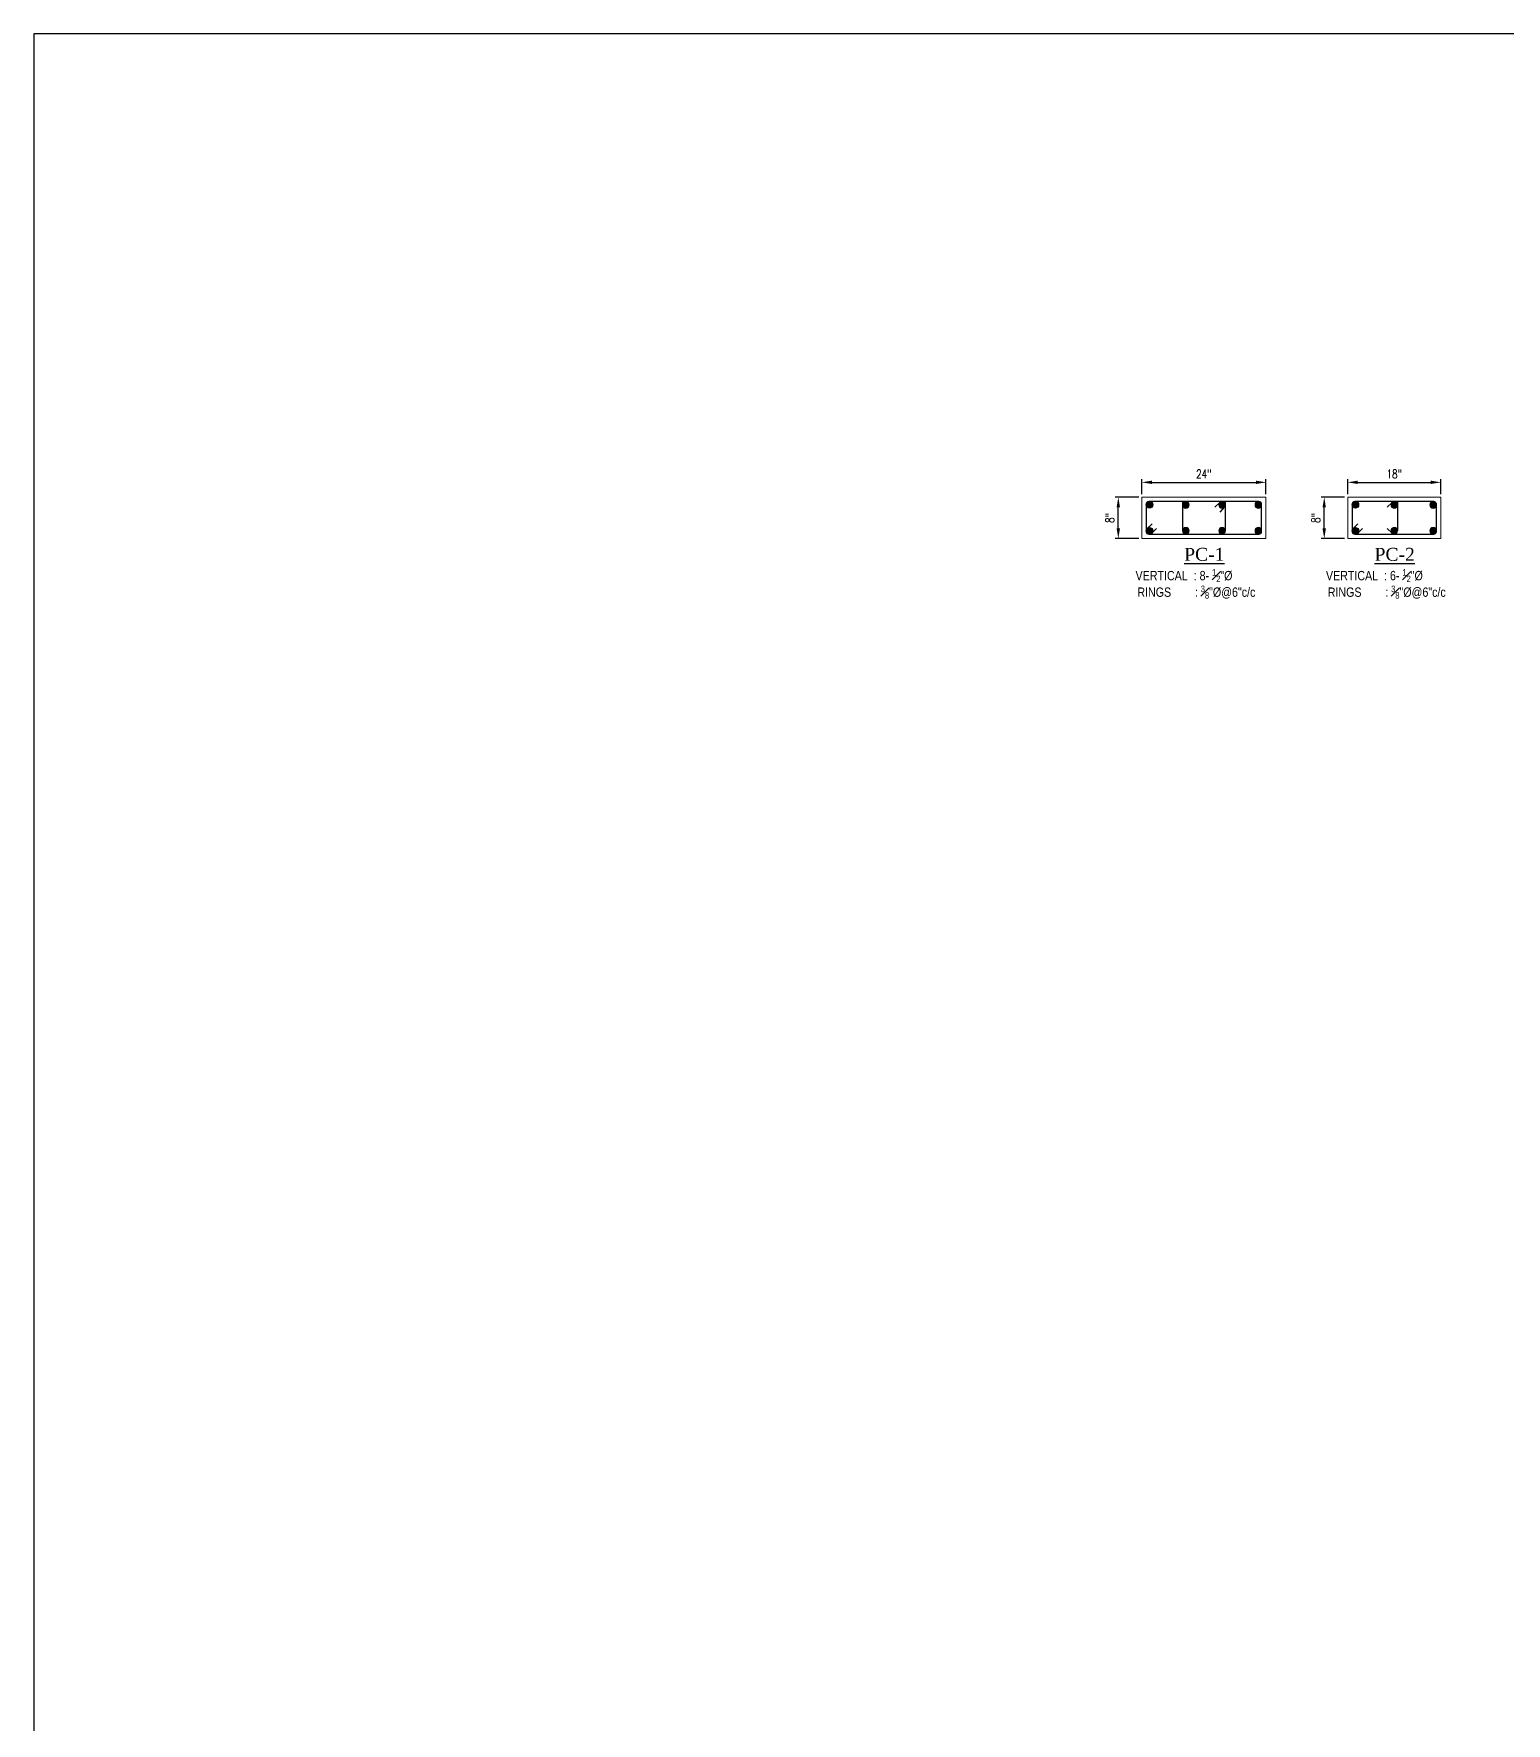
# Model space of a CAD drawing. Extents: x 645203 to 647955, y -185618 to -184623.
# Drawn here: x 645203.3 to 645487.8, y -185079.6 to -184753.2 of the extents above; entities that cross this region are included whole.
import ezdxf

# ---------------------------------------------------------------- set-up
doc = ezdxf.new("R2010")
doc.units = 0
doc.header["$LTSCALE"] = 20
doc.header["$MEASUREMENT"] = 0
doc.header["$PDMODE"] = 32
doc.layers.get('DEFPOINTS').update_dxf_attribs({"linetype": 'CONTINUOUS'})
for name, color, linetype in [('axis', 8, 'CONTINUOUS'), ('BOT-STEEL', 6, 'CONTINUOUS'), ('DIM', 1, 'CONTINUOUS'), ('S-BLOWUP COLUMN', 4, 'CONTINUOUS')]:
    doc.layers.add(name, color=color, linetype=linetype)
doc.layers.add('Layer1', color=3, linetype='CONTINUOUS', lineweight=9)
doc.layers.add('Text', color=11, linetype='CONTINUOUS', lineweight=5)
doc.styles.add('3-8', font='ARIALN.TTF', dxfattribs={"height": 2.5})
doc.styles.add('rizwan', font='romans.shx', dxfattribs={"width": 0.75})
doc.styles.add('ROMANTIC', font='romantic.ttf')
doc.dimstyles.new('STYLE-64', dxfattribs={"dimscale": 64, "dimtxt": 0.09375, "dimasz": 0.09375, "dimexe": 0.0625, "dimexo": 0.0625, "dimgap": 0.03125, "dimtad": 1, "dimzin": 3, "dimdsep": 46, "dimlunit": 4, "dimtxsty": 'rizwan', "dimcen": 0.125, "dimdle": 4, "dimclrd": 1, "dimclre": 1, "dimclrt": 2, "dimadec": 0, "dimazin": 0, "dimtfac": 0.5, "dimtix": 1, "dimtmove": 2, "dimatfit": 3, "dimfxl": 0, "dimfrac": 1, "dimtolj": 1, "dimtzin": 3, "dimarcsym": 0})

# ---------------------------------------------------------------- blocks, each defined once
blk = doc.blocks.new('*D111')
at = {"layer": 'DEFPOINTS', "color": 0, "ltscale": 1.5, "transparency": 16777216}
for p in [(645475.19, -184839.86), (645457.19, -184842.73), (645475.19, -184842.73)]:
    blk.add_point(p, dxfattribs=at)
at = {"layer": 'DIM', "color": 1, "lineweight": -2, "ltscale": 1.5, "transparency": 16777216}
for p, q in [((645457.19, -184842.13), (645457.19, -184839.26)), ((645459.15, -184839.86), (645473.24, -184839.86)), ((645475.19, -184842.13), (645475.19, -184839.26))]:
    blk.add_line(p, q, dxfattribs=at)
at = {"layer": 'DIM', "color": 1, "ltscale": 1.5, "transparency": 16777216}
for points in [[(645459.15, -184839.53), (645459.15, -184840.18), (645457.19, -184839.86)], [(645473.24, -184839.53), (645473.24, -184840.18), (645475.19, -184839.86)]]:
    blk.add_solid(points, dxfattribs=at)
at = {"layer": 'DIM', "color": 2, "ltscale": 1.5, "transparency": 16777216, "insert": (645466.19, -184838.24), "char_height": 1.667, "attachment_point": 5, "style": 'rizwan'}
blk.add_mtext('\\A1;18"', dxfattribs=at)
blk = doc.blocks.new('A$C76BB0DB5')
at = {"layer": 'BOT-STEEL', "ltscale": 0.05}
h = blk.add_hatch(color=256, dxfattribs=at)
h.dxf.hatch_style = 1
h.paths.add_polyline_path([(-0.75, 0, 1), (0.75, 0, 1)])
blk.add_circle((0, 0), 0.75, dxfattribs=at)
blk = doc.blocks.new('*D112')
at = {"layer": 'DEFPOINTS', "color": 0, "ltscale": 1.5, "transparency": 16777216}
for p in [(645452.66, -184842.73), (645457.19, -184842.73), (645457.19, -184850.73)]:
    blk.add_point(p, dxfattribs=at)
at = {"layer": 'DIM', "color": 1, "lineweight": -2, "ltscale": 1.5, "transparency": 16777216}
for p, q in [((645456.59, -184842.73), (645452.06, -184842.73)), ((645452.66, -184848.77), (645452.66, -184844.68)), ((645456.59, -184850.73), (645452.06, -184850.73))]:
    blk.add_line(p, q, dxfattribs=at)
at = {"layer": 'DIM', "color": 1, "ltscale": 1.5, "transparency": 16777216}
for points in [[(645452.33, -184844.68), (645452.98, -184844.68), (645452.66, -184842.73)], [(645452.33, -184848.77), (645452.98, -184848.77), (645452.66, -184850.73)]]:
    blk.add_solid(points, dxfattribs=at)
at = {"layer": 'DIM', "color": 2, "ltscale": 1.5, "transparency": 16777216, "insert": (645451.04, -184846.73), "char_height": 1.667, "attachment_point": 5, "rotation": 90, "style": 'rizwan'}
blk.add_mtext('\\A1;8"', dxfattribs=at)
blk = doc.blocks.new('*D113')
at = {"layer": 'DEFPOINTS', "color": 0, "ltscale": 1.5, "transparency": 16777216}
for p in [(645441.4, -184839.86), (645417.4, -184842.73), (645441.4, -184842.73)]:
    blk.add_point(p, dxfattribs=at)
at = {"layer": 'DIM', "color": 1, "lineweight": -2, "ltscale": 1.5, "transparency": 16777216}
for p, q in [((645417.4, -184842.13), (645417.4, -184839.26)), ((645419.35, -184839.86), (645439.45, -184839.86)), ((645441.4, -184842.13), (645441.4, -184839.26))]:
    blk.add_line(p, q, dxfattribs=at)
at = {"layer": 'DIM', "color": 1, "ltscale": 1.5, "transparency": 16777216}
for points in [[(645419.35, -184839.53), (645419.35, -184840.18), (645417.4, -184839.86)], [(645439.45, -184839.53), (645439.45, -184840.18), (645441.4, -184839.86)]]:
    blk.add_solid(points, dxfattribs=at)
at = {"layer": 'DIM', "color": 2, "ltscale": 1.5, "transparency": 16777216, "insert": (645429.4, -184838.24), "char_height": 1.667, "attachment_point": 5, "style": 'rizwan'}
blk.add_mtext('\\A1;24"', dxfattribs=at)
blk = doc.blocks.new('*D114')
at = {"layer": 'DEFPOINTS', "color": 0, "ltscale": 1.5, "transparency": 16777216}
for p in [(645412.86, -184842.73), (645417.4, -184842.73), (645417.4, -184850.73)]:
    blk.add_point(p, dxfattribs=at)
at = {"layer": 'DIM', "color": 1, "lineweight": -2, "ltscale": 1.5, "transparency": 16777216}
for p, q in [((645416.8, -184842.73), (645412.26, -184842.73)), ((645412.86, -184848.77), (645412.86, -184844.68)), ((645416.8, -184850.73), (645412.26, -184850.73))]:
    blk.add_line(p, q, dxfattribs=at)
at = {"layer": 'DIM', "color": 1, "ltscale": 1.5, "transparency": 16777216}
for points in [[(645412.54, -184844.68), (645413.19, -184844.68), (645412.86, -184842.73)], [(645412.54, -184848.77), (645413.19, -184848.77), (645412.86, -184850.73)]]:
    blk.add_solid(points, dxfattribs=at)
at = {"layer": 'DIM', "color": 2, "ltscale": 1.5, "transparency": 16777216, "insert": (645411.25, -184846.73), "char_height": 1.667, "attachment_point": 5, "rotation": 90, "style": 'rizwan'}
blk.add_mtext('\\A1;8"', dxfattribs=at)

msp = doc.modelspace()

# ---------------------------------------------------------------- linework, layer by layer
at = {"layer": 'DEFPOINTS'}
msp.add_lwpolyline([(645203.2732, -185618.47393), (647955.22679, -185618.47393), (647955.22679, -184753.17991), (645203.2732, -184753.17991)], close=True, dxfattribs=at)
at = {"layer": 'Layer1'}
for points in [[(645441.40044, -184850.72622), (645441.40044, -184842.72622), (645417.40044, -184842.72622), (645417.40044, -184850.72622)], [(645475.19321, -184850.72622), (645475.19321, -184842.72622), (645457.19321, -184842.72622), (645457.19321, -184850.72622)]]:
    msp.add_lwpolyline(points, close=True, dxfattribs=at)
at = {"layer": 'S-BLOWUP COLUMN', "color": 6}
for p, q in [((645432.47685, -184843.74867), (645431.53997, -184844.68555)), ((645433.39233, -184844.6127), (645432.51115, -184845.60215)), ((645465.76788, -184843.74867), (645464.831, -184844.68555)), ((645418.25636, -184848.99162), (645419.3755, -184847.87248)), ((645458.04914, -184848.99162), (645459.16827, -184847.87248)), ((645419.15608, -184849.87029), (645420.24756, -184848.77881)), ((645458.94885, -184849.87029), (645460.04033, -184848.77881)), ((645465.76788, -184849.70377), (645464.831, -184848.76689))]:
    msp.add_line(p, q, dxfattribs=at)
for points in [[(645440.54451, -184849.37029), (645440.54451, -184844.08215, 0.414213562), (645440.04451, -184843.58215), (645418.75636, -184843.58215, 0.414213562), (645418.25636, -184844.08215), (645418.25636, -184849.37029, 0.414213562), (645418.75636, -184849.87029), (645440.04451, -184849.87029, 0.414213562)], [(645474.33728, -184849.37029), (645474.33728, -184844.08215, 0.414213562), (645473.83728, -184843.58215), (645458.54914, -184843.58215, 0.414213562), (645458.04914, -184844.08215), (645458.04914, -184849.37029, 0.414213562), (645458.54914, -184849.87029), (645473.83728, -184849.87029, 0.414213562)]]:
    msp.add_lwpolyline(points, format="xyb", close=True, dxfattribs=at)
for points in [[(645425.26797, -184843.58215), (645425.26797, -184849.25296)], [(645433.5329, -184843.58215), (645433.5329, -184849.25296)], [(645466.82393, -184843.58215), (645466.82393, -184849.25296)]]:
    msp.add_lwpolyline(points, dxfattribs=at)

# ---------------------------------------------------------------- block references
at = {"layer": 'axis', "ltscale": 0.05, "yscale": 0.8395061728660949}
for p, xscale, zscale in [((645418.88599, -184844.21178), 0.8395061728660949, 0.8395061728660949), ((645425.89562, -184844.21178), -0.8395061728660949, 0.8395061728395061), ((645432.90525, -184844.21178), -0.8395061728660949, 0.8395061728395061), ((645439.91488, -184844.21178), -0.8395061728660949, 0.8395061728395061), ((645458.67877, -184844.21178), 0.8395061728660949, 0.8395061728660949), ((645466.19321, -184844.21178), -0.8395061728660949, 0.8395061728395061), ((645473.70765, -184844.21178), -0.8395061728660949, 0.8395061728395061), ((645418.88599, -184849.24066), 0.8395061728660949, 0.8395061728660949), ((645425.89562, -184849.24066), -0.8395061728660949, 0.8395061728395061), ((645432.90525, -184849.24066), -0.8395061728660949, 0.8395061728395061), ((645439.91488, -184849.24066), -0.8395061728660949, 0.8395061728395061), ((645458.67877, -184849.24066), 0.8395061728660949, 0.8395061728660949), ((645466.19321, -184849.24066), -0.8395061728660949, 0.8395061728395061), ((645473.70765, -184849.24066), -0.8395061728660949, 0.8395061728395061)]:
    msp.add_blockref('A$C76BB0DB5', p, dxfattribs=dict(at, xscale=xscale, zscale=zscale))

# ---------------------------------------------------------------- texts
at = {"layer": 'DIM', "color": 3, "ltscale": 1.5, "char_height": 2.5, "attachment_point": 5, "style": 'ROMANTIC'}
for s, insert in [('\\A1;{\\LPC-1}', (645429.48098, -184853.7874)), ('\\A1;{\\LPC-2}', (645466.27375, -184853.7874))]:
    msp.add_mtext(s, dxfattribs=dict(at, insert=insert))
at = {"layer": 'Text', "char_height": 1.8, "attachment_point": 5, "style": '3-8'}
for s, insert in [('\\A1;VERTICAL  : 8- {\\H0.7x;\\S1#2;}"%%C', (645425.55866, -184857.88122)), ('\\A1;VERTICAL  : 6- {\\H0.7x;\\S1#2;}"%%C', (645462.35143, -184857.88122)), ('\\A1;RINGS        : {\\H0.7x;\\S3#8;}"%%C@6"c/c', (645427.94685, -184861.07909)), ('\\A1;RINGS        : {\\H0.7x;\\S3#8;}"%%C@6"c/c', (645464.73962, -184861.07909))]:
    msp.add_mtext(s, dxfattribs=dict(at, insert=insert))

# ---------------------------------------------------------------- dimensions: what is measured, and where the dimension line sits
at = {"layer": 'DIM', "ltscale": 1.5}
for base, p1, p2, picture, middle in [((645441.40044, -184839.85786), (645417.40044, -184842.72622), (645441.40044, -184842.72622), '*D113', (645429.40044, -184838.2408)), ((645475.19321, -184839.85786), (645457.19321, -184842.72622), (645475.19321, -184842.72622), '*D111', (645466.19321, -184838.2408))]:
    dim = msp.add_linear_dim(base=base, p1=p1, p2=p2, dimstyle='STYLE-64', override={"dimscale": 20, "dimtxt": 0.083333, "dimasz": 0.097656, "dimexe": 0.03, "dimexo": 0.03, "dimdec": 0, "dimlunit": 2, "dimpost": '"', "dimtmove": 0}, dxfattribs=at)
    dim.commit()
    dim.dimension.update_dxf_attribs({"geometry": picture, "text_midpoint": middle})
for base, p1, p2, picture, middle in [((645412.86223, -184842.72622), (645417.40044, -184850.72622), (645417.40044, -184842.72622), '*D114', (645411.24517, -184846.72622)), ((645452.655, -184842.72622), (645457.19321, -184850.72622), (645457.19321, -184842.72622), '*D112', (645451.03794, -184846.72622))]:
    dim = msp.add_linear_dim(base=base, p1=p1, p2=p2, angle=90, dimstyle='STYLE-64', override={"dimscale": 20, "dimtxt": 0.083333, "dimasz": 0.097656, "dimexe": 0.03, "dimexo": 0.03, "dimdec": 0, "dimlunit": 2, "dimpost": '"', "dimtmove": 0}, dxfattribs=at)
    dim.commit()
    dim.dimension.update_dxf_attribs({"geometry": picture, "text_midpoint": middle})

doc.saveas('drawing.dxf')
